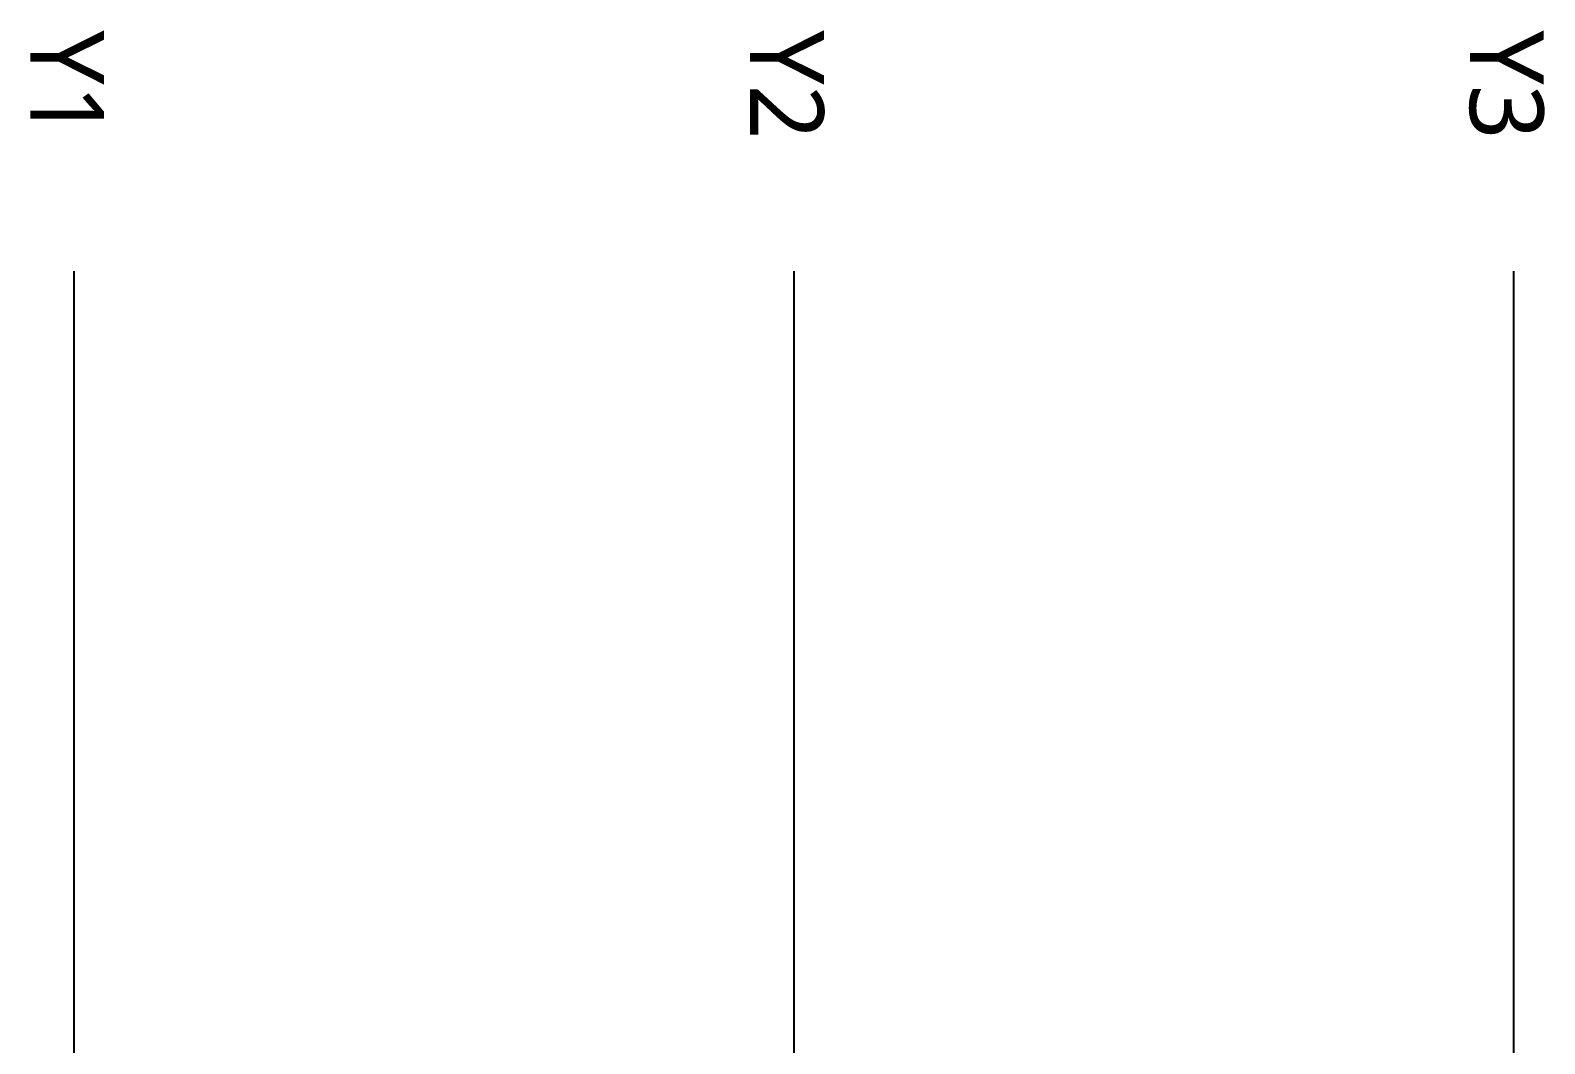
# Model space of a CAD drawing. Header units: millimetres. Extents: x 5349504 to 6791112, y -2212455 to -2153443.
# Drawn here: x 6260860 to 6301888, y -2180904 to -2153443 of the extents above; entities that cross this region are included whole.
import ezdxf

# ---------------------------------------------------------------- set-up
doc = ezdxf.new("R2010")
doc.units = ezdxf.units.MM
doc.header["$LTSCALE"] = 400
doc.linetypes.add('CEN', pattern=[62, 60, -1, 0, -1])
doc.layers.get('DEFPOINTS').update_dxf_attribs({"color": 140})
doc.layers.add('CEN', color=1, linetype='CEN')
doc.styles.add('HUMAN', font='malgun.ttf')

msp = doc.modelspace()

# ---------------------------------------------------------------- linework, layer by layer
at = {"layer": 'CEN'}
for p, q in [((6262044, -2159975), (6262044, -2208365)), ((6281544, -2159975), (6281544, -2208365)), ((6301044, -2159975), (6301044, -2208365))]:
    msp.add_line(p, q, dxfattribs=at)

# ---------------------------------------------------------------- texts
at = {"layer": 'DEFPOINTS', "style": 'HUMAN'}
for s, p in [('Y1', (6260860, -2153443)), ('Y2', (6280360, -2153443)), ('Y3', (6299860, -2153443))]:
    msp.add_text(s, height=2000, rotation=270, dxfattribs=at).set_placement(p)

doc.saveas('drawing.dxf')
